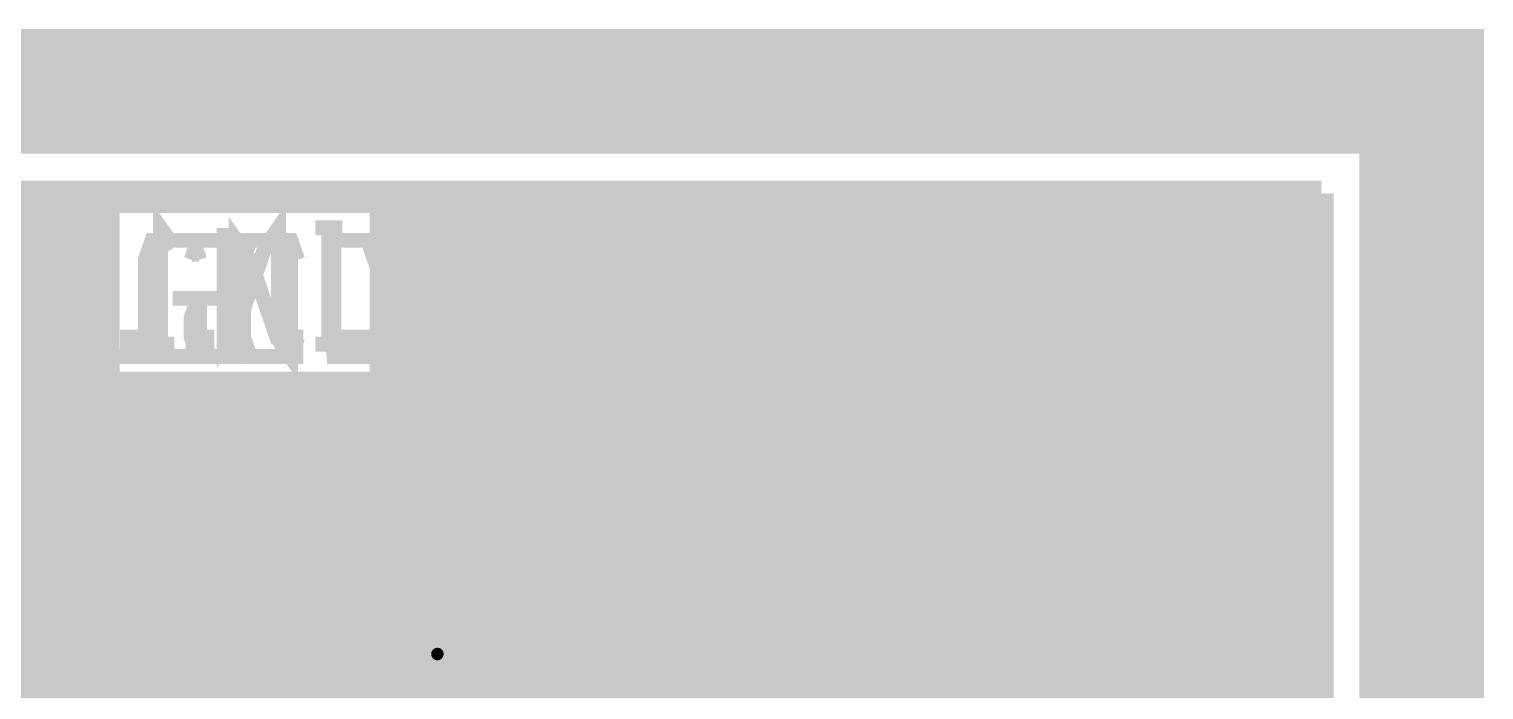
# Model space of a CAD drawing. Extents: x -1 to 119, y -42 to 51.
# Drawn here: x 103.78 to 118.63, y 43.96 to 50.7 of the extents above; entities that cross this region are included whole.
import ezdxf

# ---------------------------------------------------------------- set-up
doc = ezdxf.new("R2010")
doc.units = 0
doc.header["$MEASUREMENT"] = 0
doc.layers.get('0').update_dxf_attribs({"linetype": 'CONTINUOUS'})
for name, color, linetype in [('22-304-0_BOT', 7, 'CONTINUOUS'), ('22-304-0_DRD', 7, 'CONTINUOUS'), ('22-304-0_GND', 6, 'CONTINUOUS'), ('22-304-0_IN1', 4, 'CONTINUOUS'), ('22-304-0_SMB', 3, 'CONTINUOUS'), ('22-304-0_SMT', 5, 'CONTINUOUS'), ('22-304-0_SPT', 10, 'CONTINUOUS'), ('22-304-0_SST', 14, 'CONTINUOUS'), ('22-304-0_TOP', 9, 'CONTINUOUS'), ('THRUHOLE_TAP', 11, 'CONTINUOUS')]:
    doc.layers.add(name, color=color, linetype=linetype)

# ---------------------------------------------------------------- blocks, each defined once
blk = doc.blocks.new('ROUND_18')
at = {"const_width": 3.50012}
blk.add_lwpolyline([(-1.75006, 0, 1), (1.75006, 0, 1)], format="xyb", close=True, dxfattribs=at)
blk = doc.blocks.new('ROUND_60')
at = {"const_width": 0.35052}
blk.add_lwpolyline([(-0.17526, 0, 1), (0.17526, 0, 1)], format="xyb", close=True, dxfattribs=at)
blk = doc.blocks.new('ROUND_23')
at = {"const_width": 2.00025}
blk.add_lwpolyline([(-1.000124, 0, 1), (1.000124, 0, 1)], format="xyb", close=True, dxfattribs=at)
blk = doc.blocks.new('ROUND_81')
at = {"const_width": 0.0635}
blk.add_lwpolyline([(-0.03175, 0, 1), (0.03175, 0, 1)], format="xyb", close=True, dxfattribs=at)
blk = doc.blocks.new('ROUND_83')
at = {"const_width": 1.75006}
blk.add_lwpolyline([(-0.87503, 0, 1), (0.87503, 0, 1)], format="xyb", close=True, dxfattribs=at)
blk = doc.blocks.new('RECTANGLE_2')
blk.add_solid([(0.4826, 0.4064), (0.4826, -0.4064), (-0.4826, 0.4064), (-0.4826, -0.4064)])
blk = doc.blocks.new('ROUND_22')
at = {"const_width": 0.7493}
blk.add_lwpolyline([(-0.37465, 0, 1), (0.37465, 0, 1)], format="xyb", close=True, dxfattribs=at)
blk = doc.blocks.new('ROUND_1')
at = {"const_width": 0.50038}
blk.add_lwpolyline([(-0.25019, 0, 1), (0.25019, 0, 1)], format="xyb", close=True, dxfattribs=at)
blk = doc.blocks.new('ROUND_87')
at = {"const_width": 0.10033}
blk.add_lwpolyline([(-0.050164, 0, 1), (0.050164, 0, 1)], format="xyb", close=True, dxfattribs=at)

msp = doc.modelspace()

# ---------------------------------------------------------------- linework, layer by layer
at = {"layer": '22-304-0_BOT'}
for points, const_width in [([(116.967, 49.022), (116.967, 1.016), (1.016, 1.016)], 0.254), ([(116.967, 49.022), (29.1084, 49.022)], 0.254), ([(103.886, 49.022), (103.886, 43.0784)], 0.254), ([(104.1146, 49.022), (104.1146, 42.8498)], 0.254), ([(104.3432, 49.022), (104.3432, 42.6212)], 0.254), ([(104.5718, 49.022), (104.5718, 48.94834)], 0.254), ([(104.8004, 49.022), (104.8004, 48.94834)], 0.254), ([(105.029, 49.022), (105.029, 48.94834)], 0.254), ([(105.2576, 49.022), (105.2576, 48.94834)], 0.254), ([(105.4862, 49.022), (105.4862, 48.94834)], 0.254), ([(105.7148, 49.022), (105.7148, 48.94834)], 0.254), ([(105.9434, 49.022), (105.9434, 48.94834)], 0.254), ([(106.172, 49.022), (106.172, 48.94834)], 0.254), ([(106.4006, 49.022), (106.4006, 48.94834)], 0.254), ([(106.6292, 49.022), (106.6292, 48.94834)], 0.254), ([(106.8578, 49.022), (106.8578, 48.94834)], 0.254), ([(107.0864, 49.022), (107.0864, 48.94834)], 0.254), ([(107.315, 49.022), (107.315, 48.94834)], 0.254), ([(107.5436, 49.022), (107.5436, 48.94834)], 0.254), ([(107.7722, 49.022), (107.7722, 48.94834)], 0.254), ([(108.0008, 49.022), (108.0008, 34.1757)], 0.254), ([(108.2294, 49.022), (108.2294, 34.1757)], 0.254), ([(108.458, 49.022), (108.458, 34.1757)], 0.254), ([(108.6866, 49.022), (108.6866, 34.1757)], 0.254), ([(108.9152, 49.022), (108.9152, 34.1757)], 0.254), ([(109.1438, 49.022), (109.1438, 34.1757)], 0.254), ([(109.3724, 49.022), (109.3724, 46.228)], 0.254), ([(109.601, 49.022), (109.601, 46.76394)], 0.254), ([(109.8296, 49.022), (109.8296, 47.14748)], 0.254), ([(110.0582, 49.022), (110.0582, 47.45228)], 0.254), ([(110.2868, 49.022), (110.2868, 47.7012)], 0.254), ([(110.5154, 49.022), (110.5154, 47.91456)], 0.254), ([(110.744, 49.022), (110.744, 48.0949)], 0.254), ([(110.9726, 49.022), (110.9726, 48.2473)], 0.254), ([(111.2012, 49.022), (111.2012, 48.37938)], 0.254), ([(111.4298, 49.022), (111.4298, 48.49114)], 0.254), ([(111.6584, 49.022), (111.6584, 48.58512)], 0.254), ([(111.887, 49.022), (111.887, 48.66386)], 0.254), ([(112.1156, 49.022), (112.1156, 48.72482)], 0.254), ([(112.3442, 49.022), (112.3442, 48.77308)], 0.254), ([(112.5728, 49.022), (112.5728, 48.80356)], 0.254), ([(112.8014, 49.022), (112.8014, 48.82388)], 0.254), ([(113.03, 49.022), (113.03, 48.82896)], 0.254), ([(113.2586, 49.022), (113.2586, 48.8188)], 0.254), ([(113.4872, 49.022), (113.4872, 48.79848)], 0.254), ([(113.7158, 49.022), (113.7158, 48.76038)], 0.254), ([(113.9444, 49.022), (113.9444, 48.70958)], 0.254), ([(114.173, 49.022), (114.173, 48.64354)], 0.254), ([(114.4016, 49.022), (114.4016, 48.56226)], 0.254), ([(114.6302, 49.022), (114.6302, 48.4632)], 0.254), ([(114.8588, 49.022), (114.8588, 48.34636)], 0.254), ([(115.0874, 49.022), (115.0874, 48.2092)], 0.254), ([(115.316, 49.022), (115.316, 48.04918)], 0.254), ([(115.5446, 49.022), (115.5446, 47.86122)], 0.254), ([(115.7732, 49.022), (115.7732, 47.64024)], 0.254), ([(116.0018, 49.022), (116.0018, 47.37608)], 0.254), ([(116.2304, 49.022), (116.2304, 47.05604)], 0.254), ([(116.459, 49.022), (116.459, 46.64202)], 0.254), ([(116.6876, 49.022), (116.6876, 46.02988)], 0.254), ([(116.9162, 49.022), (116.9162, 1.016)], 0.254), ([(107.90682, 48.94834), (104.3813, 48.94834), (104.3813, 46.94936)], 0.254), ([(107.90682, 48.94834), (107.90682, 46.94936)], 0.254), ([(104.3813, 48.7934), (29.337, 48.7934)], 0.254), ([(112.47882, 48.7934), (107.90682, 48.7934)], 0.254), ([(116.967, 48.7934), (113.52022, 48.7934)], 0.254), ([(104.3813, 48.5648), (55.42534, 48.5648)], 0.254), ([(111.60252, 48.5648), (107.90682, 48.5648)], 0.254), ([(116.967, 48.5648), (114.39652, 48.5648)], 0.254), ([(105.43794, 48.34382), (105.50906, 48.54194), (105.92308, 48.54194), (105.99166, 48.34382), (105.99166, 48.1457), (105.92308, 47.95012), (105.50906, 47.95012), (105.43794, 47.752), (105.43794, 47.55388), (105.50906, 47.35576), (105.92308, 47.35576), (105.99166, 47.55388)], 0.1524), ([(107.01528, 47.35576), (107.50042, 47.35576), (107.50042, 48.54194)], 0.1524), ([(104.3813, 48.3362), (55.70728, 48.3362)], 0.254), ([(111.11992, 48.3362), (107.90682, 48.3362)], 0.254), ([(116.967, 48.3362), (114.87912, 48.3362)], 0.254), ([(104.3813, 48.1076), (55.85968, 48.1076)], 0.254), ([(110.76178, 48.1076), (107.90682, 48.1076)], 0.254), ([(116.967, 48.1076), (115.23726, 48.1076)], 0.254), ([(104.3813, 47.879), (55.9435, 47.879)], 0.254), ([(110.47476, 47.879), (107.90682, 47.879)], 0.254), ([(116.967, 47.879), (115.52428, 47.879)], 0.254), ([(104.3813, 47.6504), (55.97398, 47.6504)], 0.254), ([(110.236, 47.6504), (107.90682, 47.6504)], 0.254), ([(116.967, 47.6504), (115.76304, 47.6504)], 0.254), ([(104.3813, 47.4218), (55.95366, 47.4218)], 0.254), ([(104.9274, 47.35576), (104.7877, 47.35576), (104.7877, 47.55388), (104.9274, 47.55388), (104.9274, 47.35576)], 0.1524), ([(106.50474, 47.35576), (106.36504, 47.35576), (106.36504, 47.55388), (106.50474, 47.55388), (106.50474, 47.35576)], 0.1524), ([(110.0328, 47.4218), (107.90682, 47.4218)], 0.254), ([(116.967, 47.4218), (115.96624, 47.4218)], 0.254), ([(104.3813, 47.1932), (55.88254, 47.1932)], 0.254), ([(109.86008, 47.1932), (107.90682, 47.1932)], 0.254), ([(116.967, 47.1932), (116.13896, 47.1932)], 0.254), ([(104.3813, 46.9646), (55.74792, 46.9646)], 0.254), ([(107.90682, 46.94936), (104.3813, 46.94936)], 0.254), ([(104.5718, 46.94936), (104.5718, 39.4716)], 0.254), ([(104.8004, 46.94936), (104.8004, 39.243)], 0.254), ([(105.029, 46.94936), (105.029, 39.0144)], 0.254), ([(105.2576, 46.94936), (105.2576, 38.7858)], 0.254), ([(105.4862, 46.94936), (105.4862, 38.5572)], 0.254), ([(105.7148, 46.94936), (105.7148, 38.3286)], 0.254), ([(105.9434, 46.94936), (105.9434, 38.1)], 0.254), ([(106.172, 46.94936), (106.172, 37.8714)], 0.254), ([(106.4006, 46.94936), (106.4006, 37.6428)], 0.254), ([(106.6292, 46.94936), (106.6292, 37.3634)], 0.254), ([(106.8578, 46.94936), (106.8578, 34.6456)], 0.254), ([(107.0864, 46.94936), (107.0864, 34.417)], 0.254), ([(107.315, 46.94936), (107.315, 34.21888)], 0.254), ([(107.5436, 46.94936), (107.5436, 34.1757)], 0.254), ([(107.7722, 46.94936), (107.7722, 34.1757)], 0.254), ([(109.71276, 46.9646), (107.90682, 46.9646)], 0.254), ([(116.967, 46.9646), (116.28628, 46.9646)], 0.254), ([(109.58576, 46.736), (100.22332, 46.736)], 0.254), ([(116.967, 46.736), (116.41328, 46.736)], 0.254), ([(109.47908, 46.5074), (100.457, 46.5074)], 0.254), ([(116.967, 46.5074), (116.51996, 46.5074)], 0.254), ([(109.39018, 46.2788), (100.6856, 46.2788)], 0.254), ([(116.967, 46.2788), (116.60886, 46.2788)], 0.254), ([(109.31652, 46.0502), (100.9142, 46.0502)], 0.254), ([(116.967, 46.0502), (116.68252, 46.0502)], 0.254), ([(109.2581, 45.8216), (101.1428, 45.8216)], 0.254), ([(116.967, 45.8216), (116.7384, 45.8216)], 0.254), ([(109.21492, 45.593), (101.3714, 45.593)], 0.254), ([(116.967, 45.593), (116.78158, 45.593)], 0.254), ([(109.18698, 45.3644), (101.6, 45.3644)], 0.254), ([(116.967, 45.3644), (116.81206, 45.3644)], 0.254), ([(109.17174, 45.1358), (101.8286, 45.1358)], 0.254), ([(116.967, 45.1358), (116.8273, 45.1358)], 0.254), ([(109.17174, 44.9072), (102.0572, 44.9072)], 0.254), ([(116.967, 44.9072), (116.8273, 44.9072)], 0.254), ([(109.1819, 44.6786), (102.2858, 44.6786)], 0.254), ([(116.967, 44.6786), (116.8146, 44.6786)], 0.254), ([(109.20984, 44.45), (102.5144, 44.45)], 0.254), ([(116.967, 44.45), (116.7892, 44.45)], 0.254), ([(109.25048, 44.2214), (102.743, 44.2214)], 0.254), ([(116.967, 44.2214), (116.74856, 44.2214)], 0.254), ([(109.30382, 43.9928), (102.9716, 43.9928)], 0.254), ([(116.6876, 43.9674), (116.6876, 6.02996)], 0.254), ([(116.967, 43.9928), (116.69268, 43.9928)], 0.254)]:
    msp.add_lwpolyline(points, dxfattribs=dict(at, const_width=const_width))
at = {"layer": '22-304-0_BOT', "const_width": 0.254}
for points in [[(112.99952, 48.82896, 0.4142136), (109.1692, 44.99864)], [(116.82984, 44.99864, 0.4142136), (112.99952, 48.82896)], [(109.1692, 44.99864, 0.4142136), (112.99952, 41.16832)], [(112.99952, 41.17086, 0.4142136), (116.8273, 44.99864)]]:
    msp.add_lwpolyline(points, format="xyb", dxfattribs=at)
at = {"layer": '22-304-0_DRD'}
for points, const_width in [([(117.99062, 0), (0, 0), (0, 50.06086), (117.99062, 50.06086), (117.99062, 0)], 1.27), ([(112.36452, 45.63364), (112.36452, 44.99864)], 0.254), ([(112.99952, 45.63364), (112.36452, 45.63364)], 0.254), ([(112.99952, 44.36364), (112.99952, 45.63364)], 0.254), ([(112.36452, 44.99864), (113.63452, 44.99864)], 0.254), ([(113.63452, 44.99864), (113.63452, 44.36364)], 0.254), ([(107.315, 44.958), (107.315, 43.688)], 0.254), ([(108.585, 44.958), (107.315, 44.958)], 0.254), ([(108.585, 44.958), (107.315, 43.688)], 0.254), ([(108.585, 43.688), (107.315, 44.958)], 0.254), ([(108.585, 43.688), (108.585, 44.958)], 0.254), ([(113.63452, 44.36364), (112.99952, 44.36364)], 0.254)]:
    msp.add_lwpolyline(points, dxfattribs=dict(at, const_width=const_width))
at = {"layer": '22-304-0_GND'}
for points, const_width in [([(117.99062, 0), (0, 0), (0, 50.06086), (117.99062, 50.06086), (117.99062, 0)], 1.27), ([(106.4514, 48.54194), (106.4514, 47.35576), (106.3117, 47.55388), (106.03738, 48.34382), (105.89768, 48.54194), (105.89768, 47.35576)], 0.1524), ([(105.24744, 47.95012), (105.5243, 47.95012), (105.5243, 47.55388), (105.45572, 47.35576), (105.03916, 47.35576), (104.97058, 47.55388), (104.97058, 48.34382), (105.03916, 48.54194), (105.45572, 48.54194), (105.5243, 48.34382)], 0.1524), ([(106.82478, 47.35576), (107.2388, 47.35576), (107.3785, 47.752), (107.3785, 48.1457), (107.2388, 48.54194), (106.82478, 48.54194)], 0.1524), ([(106.89336, 47.35576), (106.89336, 48.54194)], 0.1524)]:
    msp.add_lwpolyline(points, dxfattribs=dict(at, const_width=const_width))
at = {"layer": '22-304-0_IN1'}
for points, const_width in [([(104.58196, 49.022), (14.72692, 49.022)], 0.254), ([(103.8352, 49.022), (103.8352, 40.6654)], 0.254), ([(104.0638, 49.022), (104.0638, 40.259)], 0.254), ([(104.2924, 49.022), (104.2924, 36.03752)], 0.254), ([(104.521, 49.022), (104.521, 36.18992)], 0.254), ([(104.58196, 49.022), (104.58196, 47.07636)], 0.254), ([(107.38612, 49.022), (107.38612, 47.07636)], 0.254), ([(116.967, 49.022), (107.38612, 49.022)], 0.254), ([(107.4928, 49.022), (107.4928, 44.82592)], 0.254), ([(107.7214, 49.022), (107.7214, 44.96308)], 0.254), ([(107.95, 49.022), (107.95, 45.00372)], 0.254), ([(108.1786, 49.022), (108.1786, 44.96308)], 0.254), ([(108.4072, 49.022), (108.4072, 44.82592)], 0.254), ([(108.6358, 49.022), (108.6358, 32.6644)], 0.254), ([(108.8644, 49.022), (108.8644, 32.893)], 0.254), ([(109.093, 49.022), (109.093, 33.1216)], 0.254), ([(109.3216, 49.022), (109.3216, 38.39464)], 0.254), ([(109.5502, 49.022), (109.5502, 38.58006)], 0.254), ([(109.7788, 49.022), (109.7788, 39.74592)], 0.254), ([(110.0074, 49.022), (110.0074, 39.88308)], 0.254), ([(110.236, 49.022), (110.236, 39.92372)], 0.254), ([(110.4646, 49.022), (110.4646, 39.88308)], 0.254), ([(110.6932, 49.022), (110.6932, 39.74592)], 0.254), ([(110.9218, 49.022), (110.9218, 45.10278)], 0.254), ([(111.1504, 49.022), (111.1504, 45.95114)], 0.254), ([(111.379, 49.022), (111.379, 46.3042)], 0.254), ([(111.6076, 49.022), (111.6076, 46.5455)], 0.254), ([(111.8362, 49.022), (111.8362, 46.7233)], 0.254), ([(112.0648, 49.022), (112.0648, 46.85792)], 0.254), ([(112.2934, 49.022), (112.2934, 46.95698)], 0.254), ([(112.522, 49.022), (112.522, 47.02302)], 0.254), ([(112.7506, 49.022), (112.7506, 47.06366)], 0.254), ([(112.9792, 49.022), (112.9792, 47.0789)], 0.254), ([(113.2078, 49.022), (113.2078, 47.06874)], 0.254), ([(113.4364, 49.022), (113.4364, 47.03318)], 0.254), ([(113.665, 49.022), (113.665, 46.96968)], 0.254), ([(113.8936, 49.022), (113.8936, 46.87824)], 0.254), ([(114.1222, 49.022), (114.1222, 46.75124)], 0.254), ([(114.3508, 49.022), (114.3508, 46.58106)], 0.254), ([(114.5794, 49.022), (114.5794, 46.35246)], 0.254), ([(114.808, 49.022), (114.808, 46.02734)], 0.254), ([(115.0366, 49.022), (115.0366, 45.42028)], 0.254), ([(115.2652, 49.022), (115.2652, 1.27)], 0.254), ([(115.4938, 49.022), (115.4938, 1.27)], 0.254), ([(115.7224, 49.022), (115.7224, 1.27)], 0.254), ([(115.951, 49.022), (115.951, 1.27)], 0.254), ([(116.1796, 49.022), (116.1796, 1.27)], 0.254), ([(116.4082, 49.022), (116.4082, 1.27)], 0.254), ([(116.6368, 49.022), (116.6368, 1.27)], 0.254), ([(116.8654, 49.022), (116.8654, 1.27)], 0.254), ([(116.967, 49.022), (116.967, 1.27)], 0.254), ([(104.58196, 48.8188), (14.77518, 48.8188)], 0.254), ([(105.12552, 47.48276), (105.12552, 48.66894), (105.26522, 48.47082)], 0.1524), ([(105.77576, 48.66894), (105.77576, 47.48276), (105.91546, 47.68088), (106.19232, 48.47082), (106.32948, 48.66894), (106.32948, 47.48276)], 0.1524), ([(116.967, 48.8188), (107.38612, 48.8188)], 0.254), ([(104.58196, 48.5902), (55.37708, 48.5902)], 0.254), ([(106.70286, 48.66894), (106.97972, 48.66894)], 0.1524), ([(106.84256, 47.48276), (106.84256, 48.66894)], 0.1524), ([(116.967, 48.5902), (107.38612, 48.5902)], 0.254), ([(104.58196, 48.3616), (89.19972, 48.3616)], 0.254), ([(116.967, 48.3616), (107.38612, 48.3616)], 0.254), ([(104.58196, 48.133), (89.46388, 48.133)], 0.254), ([(116.967, 48.133), (107.38612, 48.133)], 0.254), ([(104.58196, 47.9044), (89.56294, 47.9044)], 0.254), ([(116.967, 47.9044), (107.38612, 47.9044)], 0.254), ([(104.58196, 47.6758), (89.57564, 47.6758)], 0.254), ([(116.967, 47.6758), (107.38612, 47.6758)], 0.254), ([(104.58196, 47.4472), (89.50706, 47.4472)], 0.254), ([(104.98836, 47.48276), (105.26522, 47.48276)], 0.1524), ([(106.70286, 47.48276), (106.97972, 47.48276)], 0.1524), ([(116.967, 47.4472), (107.38612, 47.4472)], 0.254), ([(104.58196, 47.2186), (89.32164, 47.2186)], 0.254), ([(116.967, 47.2186), (107.38612, 47.2186)], 0.254), ([(107.38612, 47.07636), (104.58196, 47.07636)], 0.254), ([(104.7496, 47.07636), (104.7496, 36.23818)], 0.254), ([(104.9782, 47.07636), (104.9782, 36.2077)], 0.254), ([(105.2068, 47.07636), (105.2068, 40.83812)], 0.254), ([(105.4354, 47.07636), (105.4354, 41.00576)], 0.254), ([(105.664, 47.07636), (105.664, 41.06418)], 0.254), ([(105.8926, 47.07636), (105.8926, 41.04132)], 0.254), ([(106.1212, 47.07636), (106.1212, 40.92956)], 0.254), ([(106.3498, 47.07636), (106.3498, 40.6273)], 0.254), ([(106.5784, 47.07636), (106.5784, 34.23412)], 0.254), ([(106.807, 47.07636), (106.807, 35.50412)], 0.254), ([(107.0356, 47.07636), (107.0356, 35.67176)], 0.254), ([(107.2642, 47.07636), (107.2642, 42.55008)], 0.254), ([(112.395, 46.99), (87.62492, 46.99)], 0.254), ([(116.967, 46.99), (113.60404, 46.99)], 0.254), ([(111.89208, 46.7614), (87.67318, 46.7614)], 0.254), ([(116.967, 46.7614), (114.10442, 46.7614)], 0.254), ([(111.59236, 46.5328), (87.6427, 46.5328)], 0.254), ([(116.967, 46.5328), (114.40414, 46.5328)], 0.254), ([(111.379, 46.3042), (87.52078, 46.3042)], 0.254), ([(116.967, 46.3042), (114.62004, 46.3042)], 0.254), ([(111.21898, 46.0756), (87.15502, 46.0756)], 0.254), ([(116.967, 46.0756), (114.78006, 46.0756)], 0.254), ([(111.0996, 45.847), (54.60492, 45.847)], 0.254), ([(116.967, 45.847), (114.89944, 45.847)], 0.254), ([(111.01324, 45.6184), (100.11664, 45.6184)], 0.254), ([(116.967, 45.6184), (114.9858, 45.6184)], 0.254), ([(110.95482, 45.3898), (100.30206, 45.3898)], 0.254), ([(116.967, 45.3898), (115.04168, 45.3898)], 0.254), ([(110.92434, 45.1612), (100.37064, 45.1612)], 0.254), ([(116.967, 45.1612), (115.07216, 45.1612)], 0.254), ([(107.64774, 44.9326), (100.35794, 44.9326)], 0.254), ([(110.91926, 44.9326), (108.24972, 44.9326)], 0.254), ([(110.9218, 44.89704), (110.9218, 39.1668)], 0.254), ([(116.967, 44.9326), (115.07724, 44.9326)], 0.254), ([(107.38612, 44.704), (100.25888, 44.704)], 0.254), ([(110.93958, 44.704), (108.51388, 44.704)], 0.254), ([(116.967, 44.704), (115.05946, 44.704)], 0.254), ([(115.0366, 44.577), (115.0366, 5.42036)], 0.254), ([(107.28706, 44.4754), (99.99472, 44.4754)], 0.254), ([(110.9853, 44.4754), (108.61294, 44.4754)], 0.254), ([(116.967, 44.4754), (115.0112, 44.4754)], 0.254), ([(107.27436, 44.2468), (90.55608, 44.2468)], 0.254), ([(111.05896, 44.2468), (108.62564, 44.2468)], 0.254), ([(116.967, 44.2468), (114.93754, 44.2468)], 0.254), ([(107.34294, 44.0182), (90.76436, 44.0182)], 0.254), ([(111.16564, 44.0182), (108.55706, 44.0182)], 0.254), ([(111.1504, 44.04614), (111.1504, 38.9382)], 0.254), ([(114.808, 43.96994), (114.808, 6.02742)], 0.254), ([(116.967, 44.0182), (114.8334, 44.0182)], 0.254)]:
    msp.add_lwpolyline(points, dxfattribs=dict(at, const_width=const_width))
at = {"layer": '22-304-0_IN1', "const_width": 0.254}
for points in [[(112.99952, 47.0789, 0.4142136), (110.91926, 44.99864)], [(115.07978, 44.99864, 0.4142136), (112.99952, 47.0789)], [(107.95, 45.00372, 0.4142136), (107.26928, 44.323)], [(108.63072, 44.323, 0.4142136), (107.95, 45.00372)], [(110.91926, 44.99864, 0.4142136), (112.99952, 42.91838)], [(112.99952, 42.91838, 0.4142136), (115.07978, 44.99864)], [(107.26928, 44.323, 0.4142136), (107.95, 43.64228)], [(107.95, 43.64228, 0.4142136), (108.63072, 44.323)]]:
    msp.add_lwpolyline(points, format="xyb", dxfattribs=at)
at = {"layer": '22-304-0_SST', "const_width": 0.1524}
for points in [[(108.04906, 46.4693), (107.88142, 46.53026), (107.88142, 46.88586), (108.04906, 46.94428), (108.72724, 46.94428), (108.89742, 46.88586), (108.89742, 46.53026), (108.72724, 46.4693)], [(107.5055, 43.6245), (107.5055, 46.5455), (105.8672, 46.5455), (105.8672, 43.6245), (107.5055, 43.6245)], [(108.21924, 45.6311), (108.21924, 46.10608), (108.89742, 45.86986), (108.89742, 45.75048), (107.88142, 45.75048)], [(104.57942, 45.92828), (104.57942, 45.57268), (104.74706, 45.4533), (104.91724, 45.4533), (105.08742, 45.57268), (105.08742, 45.92828), (104.07142, 45.92828)], [(104.57942, 45.6311), (104.07142, 45.4533)], [(107.88142, 45.1485), (108.89742, 44.7929), (108.89742, 45.26788)], [(104.23906, 45.09008), (104.07142, 44.9707), (104.07142, 44.73448), (104.23906, 44.6151), (104.40924, 44.6151), (104.74706, 44.85386), (105.08742, 44.6151), (105.08742, 45.09008)], [(104.23906, 44.25188), (104.07142, 44.1325), (104.07142, 43.89628), (104.23906, 43.7769), (104.40924, 43.7769), (104.74706, 44.01566), (105.08742, 43.7769), (105.08742, 44.25188)]]:
    msp.add_lwpolyline(points, dxfattribs=at)
at = {"layer": '22-304-0_TOP'}
for points, const_width in [([(104.94772, 47.35576), (104.46258, 47.35576), (104.46258, 48.54194)], 0.1524), ([(106.52506, 47.55388), (106.45394, 47.35576), (106.03992, 47.35576), (105.97134, 47.55388), (105.97134, 48.34382), (106.03992, 48.54194), (106.45394, 48.54194), (106.52506, 48.34382)], 0.1524), ([(112.395, 36.10102), (114.046, 36.10102), (114.046, 39.624), (113.538, 40.132), (110.998, 40.132), (107.696, 43.434), (106.172, 43.434), (101.9048, 47.7012), (99.695, 47.7012)], 0.381), ([(105.45826, 47.35576), (105.59796, 47.35576), (105.59796, 47.55388), (105.45826, 47.55388), (105.45826, 47.35576)], 0.1524), ([(107.0356, 47.35576), (107.1753, 47.35576), (107.1753, 47.55388), (107.0356, 47.55388), (107.0356, 47.35576)], 0.1524), ([(106.68, 45.7962), (112.2045, 45.7962), (112.99952, 44.99864)], 0.635), ([(114.6048, 29.845), (114.6048, 30.2768), (115.824, 31.496), (115.824, 42.1767), (112.99952, 44.99864)], 1.27), ([(106.68, 44.3738), (107.8992, 44.3738), (107.95, 44.323)], 0.381)]:
    msp.add_lwpolyline(points, dxfattribs=dict(at, const_width=const_width))

# ---------------------------------------------------------------- block references
at = {"layer": '22-304-0_BOT'}
for name, p in [('ROUND_18', (112.99952, 44.99864)), ('ROUND_60', (107.95, 44.323))]:
    msp.add_blockref(name, p, dxfattribs=at)
at = {"layer": '22-304-0_GND'}
for name, p in [('ROUND_23', (112.99952, 44.99864)), ('ROUND_81', (107.95, 44.323))]:
    msp.add_blockref(name, p, dxfattribs=at)
at = {"layer": '22-304-0_IN1'}
for name, p in [('ROUND_83', (112.99952, 44.99864)), ('ROUND_60', (107.95, 44.323))]:
    msp.add_blockref(name, p, dxfattribs=at)
at = {"layer": '22-304-0_SMB'}
msp.add_blockref('ROUND_18', (112.99952, 44.99864), dxfattribs=at)
at = {"layer": '22-304-0_SMT'}
for name, p in [('ROUND_22', (109.22, 48.26)), ('ROUND_18', (112.99952, 44.99864)), ('RECTANGLE_2', (106.68, 45.7962)), ('RECTANGLE_2', (106.68, 44.3738))]:
    msp.add_blockref(name, p, dxfattribs=at)
at = {"layer": '22-304-0_SPT'}
for p in [(106.68, 45.7962), (106.68, 44.3738)]:
    msp.add_blockref('RECTANGLE_2', p, dxfattribs=at)
at = {"layer": '22-304-0_TOP'}
for name, p in [('ROUND_1', (109.22, 48.26)), ('ROUND_18', (112.99952, 44.99864)), ('RECTANGLE_2', (106.68, 45.7962)), ('RECTANGLE_2', (106.68, 44.3738)), ('ROUND_60', (107.95, 44.323))]:
    msp.add_blockref(name, p, dxfattribs=at)
at = {"layer": 'THRUHOLE_TAP'}
for name, p in [('ROUND_83', (112.99952, 44.99864)), ('ROUND_87', (107.95, 44.323))]:
    msp.add_blockref(name, p, dxfattribs=at)

doc.saveas('drawing.dxf')
